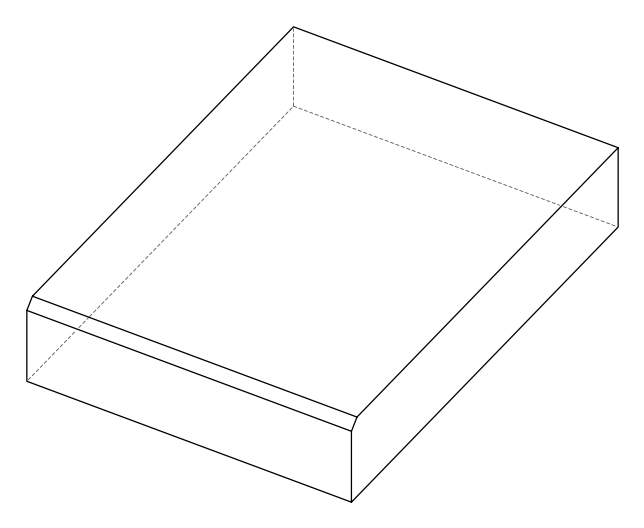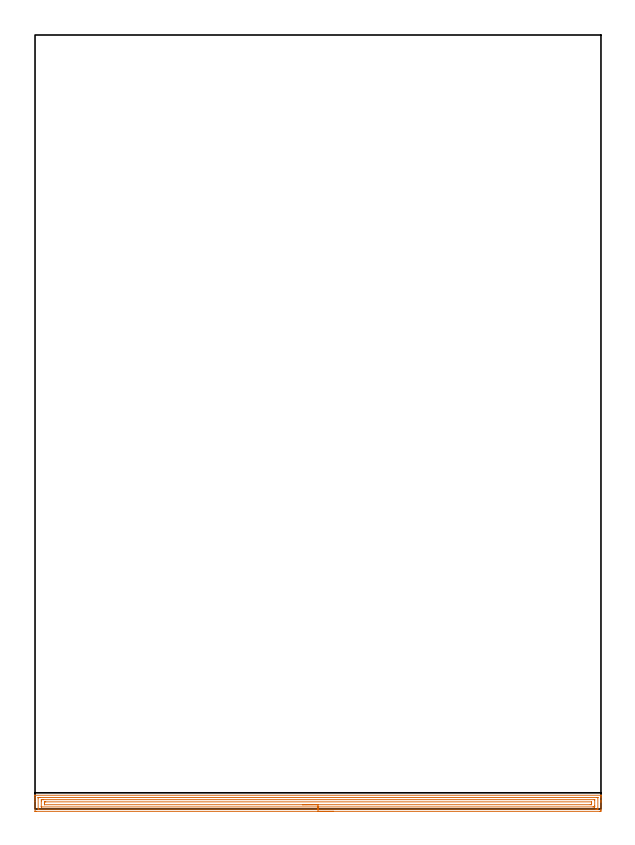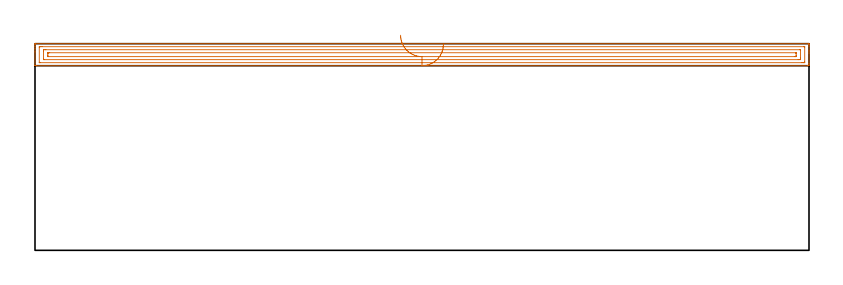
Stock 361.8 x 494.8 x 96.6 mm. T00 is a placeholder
(PLAN: 1 operations, 0 tool changes, 11.8 min)
(1 AREA_MILL | FG_CHAMFER_SURFACE | UGT0205_001 | 11.81 min | 19193 mm3)
(TOOL UGT0205_001 | Chamfer Mill 20 x 3 x 45 deg. | D20 FL50 Z2)
(OP 1 AREA_MILL)
G17 G21 G94 G90
T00 M6
G54
G17 G0 G90 X190.9 Y-1.5 S1061 M3
G43 Z106.6 H0
Z96.3
G94 G1 X190.862 Z95.428 F250.
X190.748 Z94.564
X190.559 Z93.712
X190.297 Z92.88
X189.963 Z92.074
X189.56 Z91.3
X189.092 Z90.564
X188.56 Z89.872
X187.971 Z89.229
X187.328 Z88.64
X186.636 Z88.109
X185.9 Z87.64
X185.126 Z87.237
X184.32 Z86.903
X183.488 Z86.641
X182.636 Z86.452
X181.772 Z86.338
X180.9 Z86.3
X0.607
X0.06 Y-1.494 Z86.303
X0.01 Y-1.492 Z86.306
X0. Y-1.436 Z86.362
Y4.961 Z92.755
Y6.394 Z94.191
Y7.582 Z95.377
Y8.553 Z96.352
X0.003 Y8.678 Z96.471
X0.01 Y8.798 Z96.588
X0.16 Y8.8 Z96.6
X361.64
X361.79 Y8.798 Z96.588
X361.797 Y8.679 Z96.471
X361.8 Y8.553 Z96.352
Y8.21 Z96.009
Y7.582 Z95.377
Y5.52 Z93.318
Y4.961 Z92.755
Y4.367 Z92.162
Y-0.562 Z87.235
X361.794 Y-1.156 Z86.641
X361.79 Y-1.493 Z86.304
X361.542 Y-1.497 Z86.302
X361.193 Y-1.5 Z86.3
X180.9
Y-0.086 Z87.714
X2.392 Y-0.085 Z87.715
X2.19 Y-0.084 Z87.716
X2.048 Y-0.081 Z87.719
X2.018 Y-0.079 Z87.721
X2.01 Y-0.064 Z87.736
X2.007 Y-0.038 Z87.762
X2.001 Y0.1 Z87.9
Y7.091 Z94.891
X2.003 Y7.22 Z95.02
X2.008 Y7.322 Z95.122
X2.012 Y7.379 Z95.179
X2.047 Y7.38 Z95.18
X2.392 Y7.384 Z95.184
X2.593 Y7.385 Z95.185
X3.284 Y7.386 Z95.186
X359.408 Y7.385 Z95.185
X359.61 Y7.384 Z95.184
X359.752 Y7.38 Z95.18
X359.782 Y7.379 Z95.179
X359.79 Y7.364 Z95.164
X359.793 Y7.338 Z95.138
X359.799 Y7.2 Z95.
X359.8 Y0.209 Z88.009
X359.797 Y0.08 Z87.88
X359.792 Y-0.022 Z87.778
X359.788 Y-0.079 Z87.721
X359.753 Y-0.08 Z87.72
X359.408 Y-0.084 Z87.716
X359.207 Y-0.085 Z87.715
X358.516 Y-0.086 Z87.714
X180.9
Y1.328 Z89.128
X4.316 Y1.329 Z89.129
X4.177 Y1.33 Z89.13
X4.038 Y1.335 Z89.135
X4.01 Y1.337 Z89.137
X4.006 Y1.362 Z89.162
X4.002 Y1.408 Z89.208
X4. Y1.466 Z89.266
Y1.639 Z89.439
Y5.134 Z92.934
X4.003 Y5.834 Z93.634
X4.006 Y5.921 Z93.721
X4.01 Y5.959 Z93.759
X4.043 Y5.965 Z93.765
X4.177 Y5.968 Z93.768
X4.93 Y5.971 Z93.771
X5.069
X357.484
X357.623 Y5.969 Z93.769
X357.762 Y5.965 Z93.765
X357.79 Y5.963 Z93.763
X357.794 Y5.938 Z93.738
X357.798 Y5.892 Z93.692
X357.8 Y5.834 Z93.634
Y5.661 Z93.461
Y2.166 Z89.966
X357.797 Y1.466 Z89.266
X357.794 Y1.379 Z89.179
X357.79 Y1.341 Z89.141
X357.757 Y1.335 Z89.135
X357.623 Y1.332 Z89.132
X356.87 Y1.329 Z89.129
X356.731 Y1.328 Z89.128
X180.9
Y2.743 Z90.543
X6.131
X6.081 Y2.744 Z90.544
X6.03 Y2.747 Z90.547
X6.016 Y2.749 Z90.549
X6.01 Y2.758 Z90.558
X6.007 Y2.803 Z90.603
X6. Y3.176 Z90.976
Y3.213 Z91.013
Y4.05 Z91.85
X6.001 Y4.087 Z91.887
X6.009 Y4.505 Z92.305
X6.01 Y4.55 Z92.35
X6.086 Y4.553 Z92.353
X6.214 Y4.556 Z92.356
X6.374 Y4.557 Z92.357
X6.854
X355.669
X355.719 Y4.556 Z92.356
X355.77 Y4.553 Z92.353
X355.784 Y4.551 Z92.351
X355.79 Y4.542 Z92.342
X355.793 Y4.497 Z92.297
X355.8 Y4.124 Z91.924
Y4.087 Z91.887
Y3.25 Z91.05
X355.799 Y3.213 Z91.013
X355.792 Y2.795 Z90.595
X355.79 Y2.75 Z90.55
X355.714 Y2.747 Z90.547
X355.586 Y2.744 Z90.544
X355.426 Y2.743 Z90.543
X354.946
X180.9
X180.028 Z90.581
X179.164 Z90.695
X178.312 Z90.883
X177.48 Z91.146
X176.674 Z91.48
X175.9 Z91.882
X175.164 Z92.351
X174.472 Z92.882
X173.829 Z93.472
X173.24 Z94.115
X172.708 Z94.807
X172.24 Z95.543
X171.837 Z96.317
X171.503 Z97.123
X171.241 Z97.955
X171.052 Z98.806
X170.938 Z99.671
X170.9 Z100.543
G0 Z106.6
M5
M2
